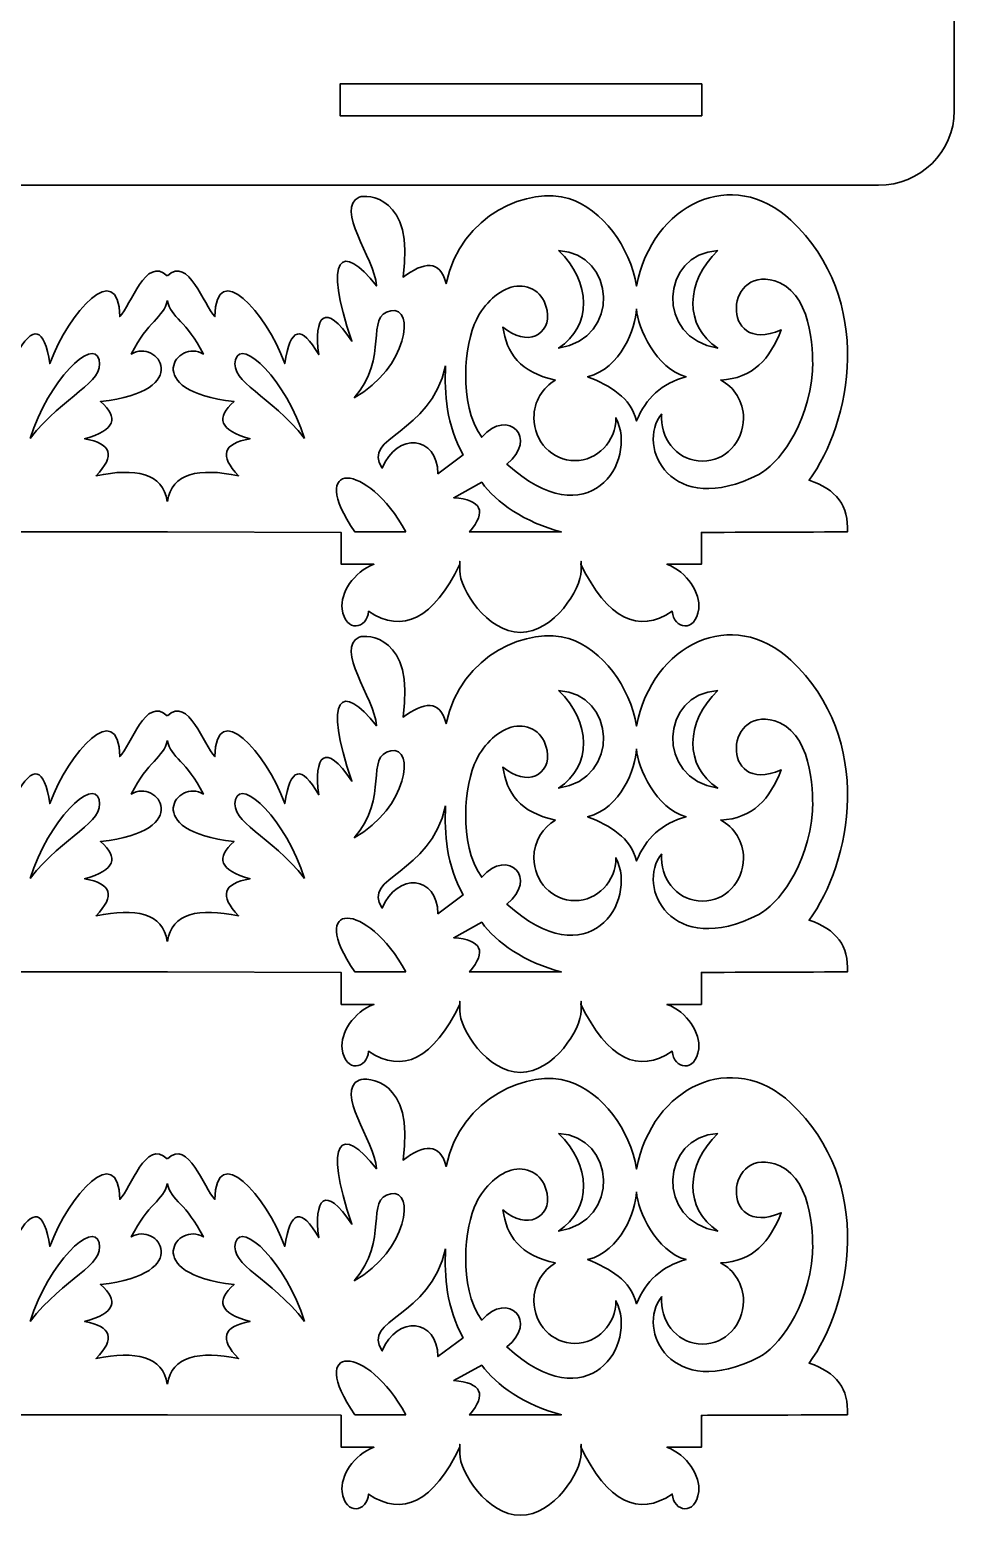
# Model space of a CAD drawing. Header units: inches. Extents: x 86.5 to 152.8, y 143.2 to 240.5.
# Drawn here: x 121.84 to 152.79, y 143.25 to 193.05 of the extents above; entities that cross this region are included whole.
import ezdxf

# ---------------------------------------------------------------- set-up
doc = ezdxf.new("R2010")
doc.units = ezdxf.units.IN
doc.header["$MEASUREMENT"] = 0
doc.layers.add('$DDT_AUDIT_GENERATED_(3B)', color=7, linetype='Continuous')

# ---------------------------------------------------------------- blocks, each defined once
blk = doc.blocks.new('block 2')
at = {"layer": '$DDT_AUDIT_GENERATED_(3B)', "color": 250, "lineweight": 35, "true_color": 0x231f20}
blk.add_open_spline([(126.444, 183.986), (126.562, 183.404), (127.1, 183.309), (127.648, 182.193), (126.777, 182.741), (125.495, 180.952), (128.68, 180.604), (128.053, 180.065), (128.179, 179.643), (129.212, 179.359), (128.302, 179.201), (128.173, 178.788), (128.826, 178.121), (127.501, 178.389), (126.597, 178.217), (126.444, 177.262)], degree=3, knots=[0, 0, 0, 0, 1, 1, 1, 2, 2, 2, 3, 3, 3, 4, 4, 4, 5, 5, 5, 5], dxfattribs=at)
blk = doc.blocks.new('block 3')
at = {"layer": '$DDT_AUDIT_GENERATED_(3B)', "color": 250, "lineweight": 35, "true_color": 0x231f20}
blk.add_open_spline([(126.439, 183.986), (126.321, 183.404), (125.783, 183.309), (125.236, 182.193), (126.106, 182.741), (127.388, 180.952), (124.204, 180.604), (124.83, 180.065), (124.705, 179.643), (123.672, 179.359), (124.581, 179.201), (124.71, 178.788), (124.058, 178.121), (125.382, 178.389), (126.286, 178.217), (126.439, 177.262)], degree=3, knots=[0, 0, 0, 0, 1, 1, 1, 2, 2, 2, 3, 3, 3, 4, 4, 4, 5, 5, 5, 5], dxfattribs=at)
blk = doc.blocks.new('block 4')
at = {"layer": '$DDT_AUDIT_GENERATED_(3B)', "color": 250, "lineweight": 35, "true_color": 0x231f20}
blk.add_open_spline([(126.439, 176.24), (126.439, 176.24), (120.637, 176.24), (120.637, 176.24), (120.637, 176.24), (120.628, 175.172), (120.628, 175.172), (120.628, 175.172), (119.878, 175.172), (119.878, 175.172), (119.878, 175.172), (119.538, 175.172), (119.538, 175.172), (120.221, 174.921), (120.667, 174.195), (120.602, 173.686), (120.497, 172.859), (119.758, 173.012), (119.715, 173.602), (118.57, 172.828), (117.549, 173.352), (116.654, 175.172), (116.654, 175.172), (116.652, 175.172), (116.652, 175.172), (116.659, 175.102), (116.663, 175.564), (116.663, 174.958), (116.663, 174.352), (115.752, 172.895), (114.629, 172.895), (113.506, 172.895), (112.595, 174.352), (112.595, 174.958), (112.595, 175.564), (112.599, 175.102), (112.606, 175.172), (111.711, 173.352), (110.69, 172.828), (109.545, 173.602), (109.502, 173.012), (108.763, 172.859), (108.658, 173.686), (108.593, 174.195), (109.039, 174.921), (109.722, 175.172), (109.722, 175.172), (108.568, 175.172), (108.568, 175.172), (108.568, 175.172), (108.568, 176.24), (108.568, 176.24), (108.568, 176.24), (108.573, 176.24), (108.573, 176.24), (108.573, 176.24), (103.673, 176.24), (103.673, 176.24), (103.613, 177.097), (104.04, 177.673), (104.954, 177.969), (103.556, 179.881), (102.719, 184.01), (105.565, 186.676), (107.498, 188.487), (110.203, 187.246), (110.732, 184.469), (110.953, 185.802), (111.879, 187.034), (112.998, 187.401), (114.272, 187.819), (116.636, 186.89), (117.106, 184.553), (117.313, 185.37), (117.855, 185.277), (118.55, 184.769), (118.137, 187.494), (119.785, 187.554), (120.015, 187.447), (120.855, 187.057), (119.498, 185.428), (119.439, 184.478), (120.61, 185.976), (121.238, 185.469), (120.262, 182.622), (121.182, 184.002), (121.534, 183.438), (121.373, 182.174), (121.947, 183.195), (122.325, 183.095), (122.508, 181.875), (123.134, 183.608), (124.811, 185.42), (124.851, 183.451), (125.221, 183.817), (125.724, 185.501), (126.439, 184.81)], degree=3, knots=[0, 0, 0, 0, 1, 1, 1, 2, 2, 2, 3, 3, 3, 4, 4, 4, 5, 5, 5, 6, 6, 6, 7, 7, 7, 8, 8, 8, 9, 9, 9, 10, 10, 10, 11, 11, 11, 12, 12, 12, 13, 13, 13, 14, 14, 14, 15, 15, 15, 16, 16, 16, 17, 17, 17, 18, 18, 18, 19, 19, 19, 20, 20, 20, 21, 21, 21, 22, 22, 22, 23, 23, 23, 24, 24, 24, 25, 25, 25, 26, 26, 26, 27, 27, 27, 28, 28, 28, 29, 29, 29, 30, 30, 30, 31, 31, 31, 32, 32, 32, 32], dxfattribs=at)
blk = doc.blocks.new('block 7')
at = {"layer": '$DDT_AUDIT_GENERATED_(3B)', "color": 250, "lineweight": 35, "true_color": 0x231f20}
blk.add_open_spline([(126.444, 176.24), (126.444, 176.24), (132.259, 176.222), (132.259, 176.222), (132.259, 176.222), (132.268, 175.154), (132.268, 175.154), (132.268, 175.154), (133.018, 175.154), (133.018, 175.154), (133.018, 175.154), (133.358, 175.154), (133.358, 175.154), (132.675, 174.903), (132.229, 174.176), (132.294, 173.668), (132.399, 172.841), (133.137, 172.993), (133.181, 173.583), (134.326, 172.81), (135.346, 173.333), (136.241, 175.154), (136.241, 175.154), (136.243, 175.154), (136.243, 175.154), (136.236, 175.083), (136.232, 175.546), (136.232, 174.94), (136.232, 174.334), (137.142, 172.876), (138.265, 172.876), (139.388, 172.876), (140.298, 174.334), (140.298, 174.94), (140.298, 175.546), (140.294, 175.083), (140.287, 175.153), (141.182, 173.333), (142.202, 172.81), (143.348, 173.583), (143.39, 172.993), (144.129, 172.841), (144.234, 173.668), (144.299, 174.176), (143.853, 174.903), (143.17, 175.154), (143.17, 175.154), (144.324, 175.154), (144.324, 175.154), (144.324, 175.154), (144.324, 176.221), (144.324, 176.221), (144.324, 176.221), (144.319, 176.221), (144.319, 176.221), (144.319, 176.222), (149.21, 176.24), (149.21, 176.24), (149.27, 177.097), (148.843, 177.673), (147.929, 177.969), (149.327, 179.881), (150.165, 184.01), (147.318, 186.676), (145.386, 188.487), (142.68, 187.246), (142.151, 184.469), (141.93, 185.802), (141.005, 187.034), (139.885, 187.401), (138.611, 187.819), (136.247, 186.89), (135.777, 184.553), (135.57, 185.37), (135.028, 185.277), (134.334, 184.769), (134.747, 187.494), (133.098, 187.554), (132.868, 187.447), (132.028, 187.057), (133.385, 185.428), (133.444, 184.478), (132.273, 185.976), (131.645, 185.469), (132.621, 182.622), (131.702, 184.002), (131.349, 183.438), (131.51, 182.174), (130.936, 183.195), (130.558, 183.095), (130.375, 181.875), (129.75, 183.608), (128.072, 185.42), (128.033, 183.451), (127.663, 183.817), (127.16, 185.501), (126.444, 184.81)], degree=3, knots=[0, 0, 0, 0, 1, 1, 1, 2, 2, 2, 3, 3, 3, 4, 4, 4, 5, 5, 5, 6, 6, 6, 7, 7, 7, 8, 8, 8, 9, 9, 9, 10, 10, 10, 11, 11, 11, 12, 12, 12, 13, 13, 13, 14, 14, 14, 15, 15, 15, 16, 16, 16, 17, 17, 17, 18, 18, 18, 19, 19, 19, 20, 20, 20, 21, 21, 21, 22, 22, 22, 23, 23, 23, 24, 24, 24, 25, 25, 25, 26, 26, 26, 27, 27, 27, 28, 28, 28, 29, 29, 29, 30, 30, 30, 31, 31, 31, 32, 32, 32, 32], dxfattribs=at)
blk = doc.blocks.new('block 8')
at = {"layer": '$DDT_AUDIT_GENERATED_(3B)', "color": 250, "lineweight": 35, "true_color": 0x231f20}
blk.add_open_spline([(136.564, 176.24), (137.143, 176.928), (136.967, 177.31), (136.034, 177.386), (136.034, 177.386), (136.971, 177.901), (136.971, 177.901), (137.439, 177.239), (138.421, 176.546), (139.638, 176.24), (139.639, 176.24), (136.55, 176.24), (136.55, 176.24)], degree=3, knots=[0, 0, 0, 0, 1, 1, 1, 2, 2, 2, 3, 3, 3, 4, 4, 4, 4], dxfattribs=at)
blk = doc.blocks.new('block 9')
at = {"layer": '$DDT_AUDIT_GENERATED_(3B)', "color": 250, "lineweight": 35, "true_color": 0x231f20}
blk.add_open_spline([(134.427, 176.24), (134.427, 176.24), (132.721, 176.24), (132.721, 176.24), (131.057, 178.641), (133.145, 178.641), (134.423, 176.24)], degree=3, knots=[0, 0, 0, 0, 1, 1, 1, 2, 2, 2, 2], dxfattribs=at)
blk = doc.blocks.new('block 10')
at = {"layer": '$DDT_AUDIT_GENERATED_(3B)', "color": 250, "lineweight": 35, "true_color": 0x231f20}
blk.add_open_spline([(135.759, 181.799), (135.253, 179.474), (132.916, 179.443), (133.636, 178.379), (134.141, 179.583), (135.48, 179.474), (135.503, 178.188), (135.503, 178.188), (136.344, 178.818), (136.344, 178.818), (135.789, 179.837), (135.716, 180.863), (135.759, 181.799)], degree=3, knots=[0, 0, 0, 0, 1, 1, 1, 2, 2, 2, 3, 3, 3, 4, 4, 4, 4], dxfattribs=at)
blk = doc.blocks.new('block 13')
at = {"layer": '$DDT_AUDIT_GENERATED_(3B)', "color": 250, "lineweight": 35, "true_color": 0x231f20}
blk.add_open_spline([(121.845, 179.367), (122.461, 181.33), (123.97, 182.764), (124.157, 182.006), (124.35, 181.222), (122.997, 180.844), (121.845, 179.367)], degree=3, knots=[0, 0, 0, 0, 1, 1, 1, 2, 2, 2, 2], dxfattribs=at)
blk = doc.blocks.new('block 19')
at = {"layer": '$DDT_AUDIT_GENERATED_(3B)', "color": 250, "lineweight": 35, "true_color": 0x231f20}
blk.add_open_spline([(132.703, 180.729), (134.49, 181.728), (134.754, 183.805), (133.921, 183.643), (133.044, 183.473), (133.886, 182.083), (132.703, 180.729)], degree=3, knots=[0, 0, 0, 0, 1, 1, 1, 2, 2, 2, 2], dxfattribs=at)
blk = doc.blocks.new('block 20')
at = {"layer": '$DDT_AUDIT_GENERATED_(3B)', "color": 250, "lineweight": 35, "true_color": 0x231f20}
blk.add_open_spline([(131.038, 179.367), (130.422, 181.33), (128.913, 182.764), (128.726, 182.006), (128.533, 181.222), (129.886, 180.844), (131.038, 179.367)], degree=3, knots=[0, 0, 0, 0, 1, 1, 1, 2, 2, 2, 2], dxfattribs=at)
blk = doc.blocks.new('block 21')
at = {"layer": '$DDT_AUDIT_GENERATED_(3B)', "color": 250, "lineweight": 35, "true_color": 0x231f20}
blk.add_open_spline([(139.438, 181.323), (139.008, 181.081), (138.716, 180.606), (138.716, 180.06), (138.716, 179.269), (139.331, 178.627), (140.089, 178.627), (140.847, 178.627), (141.461, 179.269), (141.461, 180.06), (142.214, 178.583), (140.533, 176.011), (137.809, 178.513), (138.87, 179.353), (137.863, 180.423), (136.967, 179.411), (136.164, 180.535), (136.401, 182.544), (136.789, 183.344), (137.048, 183.877), (137.548, 184.355), (138.047, 184.452), (138.547, 184.548), (139.046, 184.264), (139.157, 183.653), (139.307, 182.835), (138.47, 182.406), (137.68, 183.099), (137.797, 182.239), (138.248, 181.571), (139.438, 181.323)], degree=3, knots=[0, 0, 0, 0, 1, 1, 1, 2, 2, 2, 3, 3, 3, 4, 4, 4, 5, 5, 5, 6, 6, 6, 7, 7, 7, 8, 8, 8, 9, 9, 9, 10, 10, 10, 10], dxfattribs=at)
blk = doc.blocks.new('block 22')
at = {"layer": '$DDT_AUDIT_GENERATED_(3B)', "color": 250, "lineweight": 35, "true_color": 0x231f20}
blk.add_open_spline([(142.148, 183.704), (142.124, 183.063), (141.636, 181.708), (140.515, 181.437), (141.274, 181.131), (141.947, 180.749), (142.155, 179.956), (142.453, 180.714), (142.999, 181.213), (143.81, 181.434), (142.797, 181.712), (142.193, 183.065), (142.148, 183.704)], degree=3, knots=[0, 0, 0, 0, 1, 1, 1, 2, 2, 2, 3, 3, 3, 4, 4, 4, 4], dxfattribs=at)
blk = doc.blocks.new('block 23')
at = {"layer": '$DDT_AUDIT_GENERATED_(3B)', "color": 250, "lineweight": 35, "true_color": 0x231f20}
blk.add_open_spline([(139.543, 185.659), (141.45, 185.562), (141.649, 182.712), (139.543, 182.392), (140.673, 183.134), (140.633, 184.611), (139.543, 185.659)], degree=3, knots=[0, 0, 0, 0, 1, 1, 1, 2, 2, 2, 2], dxfattribs=at)
blk = doc.blocks.new('block 24')
at = {"layer": '$DDT_AUDIT_GENERATED_(3B)', "color": 250, "lineweight": 35, "true_color": 0x231f20}
blk.add_open_spline([(144.873, 185.659), (142.965, 185.562), (142.767, 182.712), (144.873, 182.392), (143.742, 183.134), (143.782, 184.611), (144.873, 185.659)], degree=3, knots=[0, 0, 0, 0, 1, 1, 1, 2, 2, 2, 2], dxfattribs=at)
blk = doc.blocks.new('block 25')
at = {"layer": '$DDT_AUDIT_GENERATED_(3B)', "color": 250, "lineweight": 35, "true_color": 0x231f20}
blk.add_open_spline([(142.996, 180.198), (142.99, 180.146), (142.988, 180.094), (142.988, 180.041), (142.988, 179.25), (143.602, 178.608), (144.36, 178.608), (145.118, 178.608), (145.733, 179.25), (145.733, 180.041), (145.733, 180.603), (145.423, 181.089), (144.972, 181.324), (146.039, 181.372), (146.629, 182.042), (146.996, 183.003), (144.885, 182.094), (145.119, 185.372), (146.946, 184.579), (148.094, 184.08), (148.067, 182.007), (148.043, 181.637), (147.914, 179.746), (146.84, 178.47), (146.248, 178.167), (143.317, 176.662), (142.112, 179.097), (142.996, 180.198)], degree=3, knots=[0, 0, 0, 0, 1, 1, 1, 2, 2, 2, 3, 3, 3, 4, 4, 4, 5, 5, 5, 6, 6, 6, 7, 7, 7, 8, 8, 8, 9, 9, 9, 9], dxfattribs=at)
blk = doc.blocks.new('block 26')
at = {"layer": '$DDT_AUDIT_GENERATED_(3B)', "color": 250, "lineweight": 35, "true_color": 0x231f20}
blk.add_open_spline([(126.444, 154.426), (126.562, 153.844), (127.1, 153.748), (127.648, 152.633), (126.777, 153.18), (125.495, 151.392), (128.68, 151.043), (128.053, 150.505), (128.179, 150.082), (129.212, 149.799), (128.302, 149.641), (128.173, 149.228), (128.826, 148.561), (127.501, 148.829), (126.597, 148.657), (126.444, 147.702)], degree=3, knots=[0, 0, 0, 0, 1, 1, 1, 2, 2, 2, 3, 3, 3, 4, 4, 4, 5, 5, 5, 5], dxfattribs=at)
blk = doc.blocks.new('block 27')
at = {"layer": '$DDT_AUDIT_GENERATED_(3B)', "color": 250, "lineweight": 35, "true_color": 0x231f20}
blk.add_open_spline([(126.439, 154.426), (126.321, 153.844), (125.783, 153.748), (125.236, 152.633), (126.106, 153.18), (127.388, 151.392), (124.204, 151.043), (124.83, 150.505), (124.705, 150.082), (123.672, 149.799), (124.581, 149.641), (124.71, 149.228), (124.058, 148.561), (125.382, 148.829), (126.286, 148.657), (126.439, 147.702)], degree=3, knots=[0, 0, 0, 0, 1, 1, 1, 2, 2, 2, 3, 3, 3, 4, 4, 4, 5, 5, 5, 5], dxfattribs=at)
blk = doc.blocks.new('block 28')
at = {"layer": '$DDT_AUDIT_GENERATED_(3B)', "color": 250, "lineweight": 35, "true_color": 0x231f20}
blk.add_open_spline([(126.439, 146.68), (126.439, 146.68), (120.637, 146.68), (120.637, 146.68), (120.637, 146.68), (120.628, 145.612), (120.628, 145.612), (120.628, 145.612), (119.878, 145.612), (119.878, 145.612), (119.878, 145.612), (119.538, 145.612), (119.538, 145.612), (120.221, 145.361), (120.667, 144.635), (120.602, 144.126), (120.497, 143.299), (119.758, 143.451), (119.715, 144.042), (118.57, 143.268), (117.549, 143.792), (116.654, 145.612), (116.654, 145.612), (116.652, 145.612), (116.652, 145.612), (116.659, 145.542), (116.663, 146.004), (116.663, 145.398), (116.663, 144.793), (115.752, 143.335), (114.629, 143.335), (113.506, 143.335), (112.595, 144.793), (112.595, 145.398), (112.595, 146.004), (112.599, 145.542), (112.606, 145.612), (111.711, 143.792), (110.69, 143.268), (109.545, 144.042), (109.502, 143.451), (108.763, 143.299), (108.658, 144.126), (108.593, 144.634), (109.039, 145.361), (109.722, 145.612), (109.722, 145.612), (108.568, 145.612), (108.568, 145.612), (108.568, 145.612), (108.568, 146.679), (108.568, 146.679), (108.568, 146.679), (108.573, 146.679), (108.573, 146.679), (108.573, 146.68), (103.673, 146.68), (103.673, 146.68), (103.613, 147.536), (104.04, 148.113), (104.954, 148.409), (103.556, 150.321), (102.719, 154.449), (105.565, 157.116), (107.498, 158.927), (110.203, 157.685), (110.732, 154.909), (110.953, 156.242), (111.879, 157.474), (112.998, 157.841), (114.272, 158.259), (116.636, 157.33), (117.106, 154.993), (117.313, 155.81), (117.855, 155.716), (118.55, 155.209), (118.137, 157.934), (119.785, 157.994), (120.015, 157.887), (120.855, 157.497), (119.498, 155.868), (119.439, 154.918), (120.61, 156.416), (121.238, 155.908), (120.262, 153.062), (121.182, 154.442), (121.534, 153.878), (121.373, 152.614), (121.947, 153.635), (122.325, 153.535), (122.508, 152.315), (123.134, 154.047), (124.811, 155.86), (124.851, 153.891), (125.221, 154.257), (125.724, 155.941), (126.439, 155.25)], degree=3, knots=[0, 0, 0, 0, 1, 1, 1, 2, 2, 2, 3, 3, 3, 4, 4, 4, 5, 5, 5, 6, 6, 6, 7, 7, 7, 8, 8, 8, 9, 9, 9, 10, 10, 10, 11, 11, 11, 12, 12, 12, 13, 13, 13, 14, 14, 14, 15, 15, 15, 16, 16, 16, 17, 17, 17, 18, 18, 18, 19, 19, 19, 20, 20, 20, 21, 21, 21, 22, 22, 22, 23, 23, 23, 24, 24, 24, 25, 25, 25, 26, 26, 26, 27, 27, 27, 28, 28, 28, 29, 29, 29, 30, 30, 30, 31, 31, 31, 32, 32, 32, 32], dxfattribs=at)
blk = doc.blocks.new('block 31')
at = {"layer": '$DDT_AUDIT_GENERATED_(3B)', "color": 250, "lineweight": 35, "true_color": 0x231f20}
blk.add_open_spline([(126.444, 146.68), (126.444, 146.68), (132.259, 146.662), (132.259, 146.662), (132.259, 146.662), (132.268, 145.594), (132.268, 145.594), (132.268, 145.594), (133.018, 145.594), (133.018, 145.594), (133.018, 145.594), (133.358, 145.594), (133.358, 145.594), (132.675, 145.342), (132.229, 144.616), (132.294, 144.107), (132.399, 143.28), (133.137, 143.433), (133.181, 144.023), (134.326, 143.249), (135.346, 143.773), (136.241, 145.594), (136.241, 145.594), (136.243, 145.594), (136.243, 145.594), (136.236, 145.523), (136.232, 145.986), (136.232, 145.38), (136.232, 144.774), (137.142, 143.316), (138.265, 143.316), (139.388, 143.316), (140.298, 144.774), (140.298, 145.38), (140.298, 145.986), (140.294, 145.523), (140.287, 145.593), (141.182, 143.773), (142.202, 143.249), (143.348, 144.023), (143.39, 143.433), (144.129, 143.28), (144.234, 144.107), (144.299, 144.616), (143.853, 145.342), (143.17, 145.594), (143.17, 145.594), (144.324, 145.594), (144.324, 145.594), (144.324, 145.594), (144.324, 146.661), (144.324, 146.661), (144.324, 146.661), (144.319, 146.661), (144.319, 146.661), (144.319, 146.662), (149.21, 146.68), (149.21, 146.68), (149.27, 147.536), (148.843, 148.113), (147.929, 148.409), (149.327, 150.321), (150.165, 154.449), (147.318, 157.116), (145.386, 158.927), (142.68, 157.685), (142.151, 154.909), (141.93, 156.242), (141.005, 157.474), (139.885, 157.841), (138.611, 158.259), (136.247, 157.33), (135.777, 154.993), (135.57, 155.81), (135.028, 155.716), (134.334, 155.209), (134.747, 157.934), (133.098, 157.994), (132.868, 157.887), (132.028, 157.497), (133.385, 155.868), (133.444, 154.918), (132.273, 156.416), (131.645, 155.908), (132.621, 153.062), (131.702, 154.442), (131.349, 153.878), (131.51, 152.614), (130.936, 153.635), (130.558, 153.535), (130.375, 152.315), (129.75, 154.047), (128.072, 155.86), (128.033, 153.891), (127.663, 154.257), (127.16, 155.941), (126.444, 155.25)], degree=3, knots=[0, 0, 0, 0, 1, 1, 1, 2, 2, 2, 3, 3, 3, 4, 4, 4, 5, 5, 5, 6, 6, 6, 7, 7, 7, 8, 8, 8, 9, 9, 9, 10, 10, 10, 11, 11, 11, 12, 12, 12, 13, 13, 13, 14, 14, 14, 15, 15, 15, 16, 16, 16, 17, 17, 17, 18, 18, 18, 19, 19, 19, 20, 20, 20, 21, 21, 21, 22, 22, 22, 23, 23, 23, 24, 24, 24, 25, 25, 25, 26, 26, 26, 27, 27, 27, 28, 28, 28, 29, 29, 29, 30, 30, 30, 31, 31, 31, 32, 32, 32, 32], dxfattribs=at)
blk = doc.blocks.new('block 32')
at = {"layer": '$DDT_AUDIT_GENERATED_(3B)', "color": 250, "lineweight": 35, "true_color": 0x231f20}
blk.add_open_spline([(136.564, 146.68), (137.143, 147.368), (136.967, 147.749), (136.034, 147.826), (136.034, 147.826), (136.971, 148.341), (136.971, 148.341), (137.439, 147.679), (138.421, 146.986), (139.638, 146.68), (139.639, 146.679), (136.55, 146.679), (136.55, 146.679)], degree=3, knots=[0, 0, 0, 0, 1, 1, 1, 2, 2, 2, 3, 3, 3, 4, 4, 4, 4], dxfattribs=at)
blk = doc.blocks.new('block 33')
at = {"layer": '$DDT_AUDIT_GENERATED_(3B)', "color": 250, "lineweight": 35, "true_color": 0x231f20}
blk.add_open_spline([(134.427, 146.679), (134.427, 146.679), (132.721, 146.679), (132.721, 146.679), (131.057, 149.081), (133.145, 149.08), (134.423, 146.68)], degree=3, knots=[0, 0, 0, 0, 1, 1, 1, 2, 2, 2, 2], dxfattribs=at)
blk = doc.blocks.new('block 34')
at = {"layer": '$DDT_AUDIT_GENERATED_(3B)', "color": 250, "lineweight": 35, "true_color": 0x231f20}
blk.add_open_spline([(135.759, 152.239), (135.253, 149.914), (132.916, 149.882), (133.636, 148.819), (134.141, 150.023), (135.48, 149.914), (135.503, 148.628), (135.503, 148.628), (136.344, 149.258), (136.344, 149.258), (135.789, 150.277), (135.716, 151.303), (135.759, 152.239)], degree=3, knots=[0, 0, 0, 0, 1, 1, 1, 2, 2, 2, 3, 3, 3, 4, 4, 4, 4], dxfattribs=at)
blk = doc.blocks.new('block 37')
at = {"layer": '$DDT_AUDIT_GENERATED_(3B)', "color": 250, "lineweight": 35, "true_color": 0x231f20}
blk.add_open_spline([(121.845, 149.807), (122.461, 151.77), (123.97, 153.204), (124.157, 152.446), (124.35, 151.662), (122.997, 151.284), (121.845, 149.807)], degree=3, knots=[0, 0, 0, 0, 1, 1, 1, 2, 2, 2, 2], dxfattribs=at)
blk = doc.blocks.new('block 43')
at = {"layer": '$DDT_AUDIT_GENERATED_(3B)', "color": 250, "lineweight": 35, "true_color": 0x231f20}
blk.add_open_spline([(132.703, 151.169), (134.49, 152.168), (134.754, 154.245), (133.921, 154.083), (133.044, 153.913), (133.886, 152.523), (132.703, 151.169)], degree=3, knots=[0, 0, 0, 0, 1, 1, 1, 2, 2, 2, 2], dxfattribs=at)
blk = doc.blocks.new('block 44')
at = {"layer": '$DDT_AUDIT_GENERATED_(3B)', "color": 250, "lineweight": 35, "true_color": 0x231f20}
blk.add_open_spline([(131.038, 149.807), (130.422, 151.77), (128.913, 153.204), (128.726, 152.446), (128.533, 151.662), (129.886, 151.284), (131.038, 149.807)], degree=3, knots=[0, 0, 0, 0, 1, 1, 1, 2, 2, 2, 2], dxfattribs=at)
blk = doc.blocks.new('block 45')
at = {"layer": '$DDT_AUDIT_GENERATED_(3B)', "color": 250, "lineweight": 35, "true_color": 0x231f20}
blk.add_open_spline([(139.438, 151.762), (139.008, 151.521), (138.716, 151.046), (138.716, 150.5), (138.716, 149.709), (139.331, 149.067), (140.089, 149.067), (140.847, 149.067), (141.461, 149.709), (141.461, 150.5), (142.214, 149.023), (140.533, 146.451), (137.809, 148.952), (138.87, 149.793), (137.863, 150.863), (136.967, 149.85), (136.164, 150.975), (136.401, 152.984), (136.789, 153.784), (137.048, 154.317), (137.548, 154.795), (138.047, 154.891), (138.547, 154.988), (139.046, 154.703), (139.157, 154.093), (139.307, 153.275), (138.47, 152.846), (137.68, 153.539), (137.797, 152.679), (138.248, 152.011), (139.438, 151.762)], degree=3, knots=[0, 0, 0, 0, 1, 1, 1, 2, 2, 2, 3, 3, 3, 4, 4, 4, 5, 5, 5, 6, 6, 6, 7, 7, 7, 8, 8, 8, 9, 9, 9, 10, 10, 10, 10], dxfattribs=at)
blk = doc.blocks.new('block 46')
at = {"layer": '$DDT_AUDIT_GENERATED_(3B)', "color": 250, "lineweight": 35, "true_color": 0x231f20}
blk.add_open_spline([(142.148, 154.143), (142.124, 153.503), (141.636, 152.148), (140.515, 151.877), (141.274, 151.57), (141.947, 151.189), (142.155, 150.396), (142.453, 151.154), (142.999, 151.653), (143.81, 151.874), (142.797, 152.151), (142.193, 153.505), (142.148, 154.143)], degree=3, knots=[0, 0, 0, 0, 1, 1, 1, 2, 2, 2, 3, 3, 3, 4, 4, 4, 4], dxfattribs=at)
blk = doc.blocks.new('block 47')
at = {"layer": '$DDT_AUDIT_GENERATED_(3B)', "color": 250, "lineweight": 35, "true_color": 0x231f20}
blk.add_open_spline([(139.543, 156.099), (141.45, 156.002), (141.649, 153.152), (139.543, 152.831), (140.673, 153.574), (140.633, 155.051), (139.543, 156.099)], degree=3, knots=[0, 0, 0, 0, 1, 1, 1, 2, 2, 2, 2], dxfattribs=at)
blk = doc.blocks.new('block 48')
at = {"layer": '$DDT_AUDIT_GENERATED_(3B)', "color": 250, "lineweight": 35, "true_color": 0x231f20}
blk.add_open_spline([(144.873, 156.099), (142.965, 156.002), (142.767, 153.152), (144.873, 152.831), (143.742, 153.574), (143.782, 155.051), (144.873, 156.099)], degree=3, knots=[0, 0, 0, 0, 1, 1, 1, 2, 2, 2, 2], dxfattribs=at)
blk = doc.blocks.new('block 49')
at = {"layer": '$DDT_AUDIT_GENERATED_(3B)', "color": 250, "lineweight": 35, "true_color": 0x231f20}
blk.add_open_spline([(142.996, 150.637), (142.99, 150.586), (142.988, 150.534), (142.988, 150.481), (142.988, 149.69), (143.602, 149.048), (144.36, 149.048), (145.118, 149.048), (145.733, 149.69), (145.733, 150.481), (145.733, 151.043), (145.423, 151.529), (144.972, 151.764), (146.039, 151.811), (146.629, 152.482), (146.996, 153.443), (144.885, 152.534), (145.119, 155.812), (146.946, 155.018), (148.094, 154.52), (148.067, 152.447), (148.043, 152.077), (147.914, 150.186), (146.84, 148.91), (146.248, 148.607), (143.317, 147.102), (142.112, 149.537), (142.996, 150.637)], degree=3, knots=[0, 0, 0, 0, 1, 1, 1, 2, 2, 2, 3, 3, 3, 4, 4, 4, 5, 5, 5, 6, 6, 6, 7, 7, 7, 8, 8, 8, 9, 9, 9, 9], dxfattribs=at)
blk = doc.blocks.new('block 74')
at = {"layer": '$DDT_AUDIT_GENERATED_(3B)', "color": 250, "lineweight": 35, "true_color": 0x231f20}
blk.add_open_spline([(126.444, 169.254), (126.562, 168.672), (127.1, 168.577), (127.648, 167.461), (126.777, 168.009), (125.495, 166.22), (128.68, 165.872), (128.053, 165.334), (128.179, 164.911), (129.212, 164.627), (128.302, 164.469), (128.173, 164.056), (128.826, 163.389), (127.501, 163.657), (126.597, 163.486), (126.444, 162.531)], degree=3, knots=[0, 0, 0, 0, 1, 1, 1, 2, 2, 2, 3, 3, 3, 4, 4, 4, 5, 5, 5, 5], dxfattribs=at)
blk = doc.blocks.new('block 75')
at = {"layer": '$DDT_AUDIT_GENERATED_(3B)', "color": 250, "lineweight": 35, "true_color": 0x231f20}
blk.add_open_spline([(126.439, 169.254), (126.321, 168.672), (125.783, 168.577), (125.236, 167.461), (126.106, 168.009), (127.388, 166.22), (124.204, 165.872), (124.83, 165.334), (124.705, 164.911), (123.672, 164.627), (124.581, 164.469), (124.71, 164.056), (124.058, 163.389), (125.382, 163.657), (126.286, 163.486), (126.439, 162.531)], degree=3, knots=[0, 0, 0, 0, 1, 1, 1, 2, 2, 2, 3, 3, 3, 4, 4, 4, 5, 5, 5, 5], dxfattribs=at)
blk = doc.blocks.new('block 76')
at = {"layer": '$DDT_AUDIT_GENERATED_(3B)', "color": 250, "lineweight": 35, "true_color": 0x231f20}
blk.add_open_spline([(126.439, 161.508), (126.439, 161.508), (120.637, 161.508), (120.637, 161.508), (120.637, 161.508), (120.628, 160.44), (120.628, 160.44), (120.628, 160.44), (119.878, 160.44), (119.878, 160.44), (119.878, 160.44), (119.538, 160.44), (119.538, 160.44), (120.221, 160.189), (120.667, 159.463), (120.602, 158.954), (120.497, 158.127), (119.758, 158.28), (119.715, 158.87), (118.57, 158.096), (117.549, 158.62), (116.654, 160.44), (116.654, 160.44), (116.652, 160.44), (116.652, 160.44), (116.659, 160.37), (116.663, 160.832), (116.663, 160.227), (116.663, 159.621), (115.752, 158.163), (114.629, 158.163), (113.506, 158.163), (112.595, 159.621), (112.595, 160.227), (112.595, 160.832), (112.599, 160.37), (112.606, 160.44), (111.711, 158.62), (110.69, 158.096), (109.545, 158.87), (109.502, 158.28), (108.763, 158.127), (108.658, 158.954), (108.593, 159.463), (109.039, 160.189), (109.722, 160.44), (109.722, 160.44), (108.568, 160.44), (108.568, 160.44), (108.568, 160.44), (108.568, 161.508), (108.568, 161.508), (108.568, 161.508), (108.573, 161.508), (108.573, 161.508), (108.573, 161.508), (103.673, 161.508), (103.673, 161.508), (103.613, 162.365), (104.04, 162.941), (104.954, 163.238), (103.556, 165.15), (102.719, 169.278), (105.565, 171.945), (107.498, 173.755), (110.203, 172.514), (110.732, 169.738), (110.953, 171.07), (111.879, 172.302), (112.998, 172.669), (114.272, 173.087), (116.636, 172.158), (117.106, 169.821), (117.313, 170.639), (117.855, 170.545), (118.55, 170.037), (118.137, 172.763), (119.785, 172.822), (120.015, 172.715), (120.855, 172.326), (119.498, 170.696), (119.439, 169.747), (120.61, 171.244), (121.238, 170.737), (120.262, 167.89), (121.182, 169.27), (121.534, 168.706), (121.373, 167.442), (121.947, 168.463), (122.325, 168.364), (122.508, 167.143), (123.134, 168.876), (124.811, 170.688), (124.851, 168.719), (125.221, 169.085), (125.724, 170.769), (126.439, 170.079)], degree=3, knots=[0, 0, 0, 0, 1, 1, 1, 2, 2, 2, 3, 3, 3, 4, 4, 4, 5, 5, 5, 6, 6, 6, 7, 7, 7, 8, 8, 8, 9, 9, 9, 10, 10, 10, 11, 11, 11, 12, 12, 12, 13, 13, 13, 14, 14, 14, 15, 15, 15, 16, 16, 16, 17, 17, 17, 18, 18, 18, 19, 19, 19, 20, 20, 20, 21, 21, 21, 22, 22, 22, 23, 23, 23, 24, 24, 24, 25, 25, 25, 26, 26, 26, 27, 27, 27, 28, 28, 28, 29, 29, 29, 30, 30, 30, 31, 31, 31, 32, 32, 32, 32], dxfattribs=at)
blk = doc.blocks.new('block 79')
at = {"layer": '$DDT_AUDIT_GENERATED_(3B)', "color": 250, "lineweight": 35, "true_color": 0x231f20}
blk.add_open_spline([(126.444, 161.508), (126.444, 161.508), (132.259, 161.49), (132.259, 161.49), (132.259, 161.49), (132.268, 160.422), (132.268, 160.422), (132.268, 160.422), (133.018, 160.422), (133.018, 160.422), (133.018, 160.422), (133.358, 160.422), (133.358, 160.422), (132.675, 160.171), (132.229, 159.444), (132.294, 158.936), (132.399, 158.109), (133.137, 158.261), (133.181, 158.851), (134.326, 158.078), (135.346, 158.601), (136.241, 160.422), (136.241, 160.422), (136.243, 160.422), (136.243, 160.422), (136.236, 160.351), (136.232, 160.814), (136.232, 160.208), (136.232, 159.602), (137.142, 158.144), (138.265, 158.144), (139.388, 158.144), (140.298, 159.602), (140.298, 160.208), (140.298, 160.814), (140.294, 160.351), (140.287, 160.422), (141.182, 158.601), (142.202, 158.078), (143.348, 158.851), (143.39, 158.261), (144.129, 158.109), (144.234, 158.936), (144.299, 159.444), (143.853, 160.171), (143.17, 160.422), (143.17, 160.422), (144.324, 160.422), (144.324, 160.422), (144.324, 160.422), (144.324, 161.489), (144.324, 161.489), (144.324, 161.489), (144.319, 161.489), (144.319, 161.489), (144.319, 161.49), (149.21, 161.508), (149.21, 161.508), (149.27, 162.365), (148.843, 162.941), (147.929, 163.238), (149.327, 165.15), (150.165, 169.278), (147.318, 171.945), (145.386, 173.755), (142.68, 172.514), (142.151, 169.738), (141.93, 171.07), (141.005, 172.302), (139.885, 172.669), (138.611, 173.087), (136.247, 172.158), (135.777, 169.821), (135.57, 170.639), (135.028, 170.545), (134.334, 170.037), (134.747, 172.763), (133.098, 172.822), (132.868, 172.715), (132.028, 172.326), (133.385, 170.696), (133.444, 169.747), (132.273, 171.244), (131.645, 170.737), (132.621, 167.89), (131.702, 169.27), (131.349, 168.706), (131.51, 167.442), (130.936, 168.463), (130.558, 168.364), (130.375, 167.143), (129.75, 168.876), (128.072, 170.688), (128.033, 168.719), (127.663, 169.085), (127.16, 170.769), (126.444, 170.079)], degree=3, knots=[0, 0, 0, 0, 1, 1, 1, 2, 2, 2, 3, 3, 3, 4, 4, 4, 5, 5, 5, 6, 6, 6, 7, 7, 7, 8, 8, 8, 9, 9, 9, 10, 10, 10, 11, 11, 11, 12, 12, 12, 13, 13, 13, 14, 14, 14, 15, 15, 15, 16, 16, 16, 17, 17, 17, 18, 18, 18, 19, 19, 19, 20, 20, 20, 21, 21, 21, 22, 22, 22, 23, 23, 23, 24, 24, 24, 25, 25, 25, 26, 26, 26, 27, 27, 27, 28, 28, 28, 29, 29, 29, 30, 30, 30, 31, 31, 31, 32, 32, 32, 32], dxfattribs=at)
blk = doc.blocks.new('block 80')
at = {"layer": '$DDT_AUDIT_GENERATED_(3B)', "color": 250, "lineweight": 35, "true_color": 0x231f20}
blk.add_open_spline([(136.564, 161.508), (137.143, 162.196), (136.967, 162.578), (136.034, 162.654), (136.034, 162.654), (136.971, 163.169), (136.971, 163.169), (137.439, 162.507), (138.421, 161.814), (139.638, 161.508), (139.639, 161.508), (136.55, 161.508), (136.55, 161.508)], degree=3, knots=[0, 0, 0, 0, 1, 1, 1, 2, 2, 2, 3, 3, 3, 4, 4, 4, 4], dxfattribs=at)
blk = doc.blocks.new('block 81')
at = {"layer": '$DDT_AUDIT_GENERATED_(3B)', "color": 250, "lineweight": 35, "true_color": 0x231f20}
blk.add_open_spline([(134.427, 161.508), (134.427, 161.508), (132.721, 161.508), (132.721, 161.508), (131.057, 163.909), (133.145, 163.909), (134.423, 161.508)], degree=3, knots=[0, 0, 0, 0, 1, 1, 1, 2, 2, 2, 2], dxfattribs=at)
blk = doc.blocks.new('block 82')
at = {"layer": '$DDT_AUDIT_GENERATED_(3B)', "color": 250, "lineweight": 35, "true_color": 0x231f20}
blk.add_open_spline([(135.759, 167.067), (135.253, 164.743), (132.916, 164.711), (133.636, 163.647), (134.141, 164.851), (135.48, 164.743), (135.503, 163.456), (135.503, 163.456), (136.344, 164.086), (136.344, 164.086), (135.789, 165.106), (135.716, 166.131), (135.759, 167.067)], degree=3, knots=[0, 0, 0, 0, 1, 1, 1, 2, 2, 2, 3, 3, 3, 4, 4, 4, 4], dxfattribs=at)
blk = doc.blocks.new('block 85')
at = {"layer": '$DDT_AUDIT_GENERATED_(3B)', "color": 250, "lineweight": 35, "true_color": 0x231f20}
blk.add_open_spline([(121.845, 164.635), (122.461, 166.598), (123.97, 168.033), (124.157, 167.275), (124.35, 166.49), (122.997, 166.112), (121.845, 164.635)], degree=3, knots=[0, 0, 0, 0, 1, 1, 1, 2, 2, 2, 2], dxfattribs=at)
blk = doc.blocks.new('block 91')
at = {"layer": '$DDT_AUDIT_GENERATED_(3B)', "color": 250, "lineweight": 35, "true_color": 0x231f20}
blk.add_open_spline([(132.703, 165.997), (134.49, 166.997), (134.754, 169.073), (133.921, 168.911), (133.044, 168.741), (133.886, 167.351), (132.703, 165.997)], degree=3, knots=[0, 0, 0, 0, 1, 1, 1, 2, 2, 2, 2], dxfattribs=at)
blk = doc.blocks.new('block 92')
at = {"layer": '$DDT_AUDIT_GENERATED_(3B)', "color": 250, "lineweight": 35, "true_color": 0x231f20}
blk.add_open_spline([(131.038, 164.635), (130.422, 166.598), (128.913, 168.033), (128.726, 167.275), (128.533, 166.49), (129.886, 166.112), (131.038, 164.635)], degree=3, knots=[0, 0, 0, 0, 1, 1, 1, 2, 2, 2, 2], dxfattribs=at)
blk = doc.blocks.new('block 93')
at = {"layer": '$DDT_AUDIT_GENERATED_(3B)', "color": 250, "lineweight": 35, "true_color": 0x231f20}
blk.add_open_spline([(139.438, 166.591), (139.008, 166.349), (138.716, 165.874), (138.716, 165.329), (138.716, 164.537), (139.331, 163.895), (140.089, 163.895), (140.847, 163.895), (141.461, 164.537), (141.461, 165.329), (142.214, 163.851), (140.533, 161.279), (137.809, 163.781), (138.87, 164.622), (137.863, 165.692), (136.967, 164.679), (136.164, 165.804), (136.401, 167.812), (136.789, 168.612), (137.048, 169.145), (137.548, 169.623), (138.047, 169.72), (138.547, 169.817), (139.046, 169.532), (139.157, 168.921), (139.307, 168.104), (138.47, 167.674), (137.68, 168.367), (137.797, 167.507), (138.248, 166.839), (139.438, 166.591)], degree=3, knots=[0, 0, 0, 0, 1, 1, 1, 2, 2, 2, 3, 3, 3, 4, 4, 4, 5, 5, 5, 6, 6, 6, 7, 7, 7, 8, 8, 8, 9, 9, 9, 10, 10, 10, 10], dxfattribs=at)
blk = doc.blocks.new('block 94')
at = {"layer": '$DDT_AUDIT_GENERATED_(3B)', "color": 250, "lineweight": 35, "true_color": 0x231f20}
blk.add_open_spline([(142.148, 168.972), (142.124, 168.331), (141.636, 166.976), (140.515, 166.705), (141.274, 166.399), (141.947, 166.017), (142.155, 165.224), (142.453, 165.982), (142.999, 166.481), (143.81, 166.703), (142.797, 166.98), (142.193, 168.333), (142.148, 168.972)], degree=3, knots=[0, 0, 0, 0, 1, 1, 1, 2, 2, 2, 3, 3, 3, 4, 4, 4, 4], dxfattribs=at)
blk = doc.blocks.new('block 95')
at = {"layer": '$DDT_AUDIT_GENERATED_(3B)', "color": 250, "lineweight": 35, "true_color": 0x231f20}
blk.add_open_spline([(139.543, 170.927), (141.45, 170.83), (141.649, 167.98), (139.543, 167.66), (140.673, 168.402), (140.633, 169.88), (139.543, 170.927)], degree=3, knots=[0, 0, 0, 0, 1, 1, 1, 2, 2, 2, 2], dxfattribs=at)
blk = doc.blocks.new('block 96')
at = {"layer": '$DDT_AUDIT_GENERATED_(3B)', "color": 250, "lineweight": 35, "true_color": 0x231f20}
blk.add_open_spline([(144.873, 170.927), (142.965, 170.83), (142.767, 167.98), (144.873, 167.66), (143.742, 168.402), (143.782, 169.88), (144.873, 170.927)], degree=3, knots=[0, 0, 0, 0, 1, 1, 1, 2, 2, 2, 2], dxfattribs=at)
blk = doc.blocks.new('block 97')
at = {"layer": '$DDT_AUDIT_GENERATED_(3B)', "color": 250, "lineweight": 35, "true_color": 0x231f20}
blk.add_open_spline([(142.996, 165.466), (142.99, 165.414), (142.988, 165.362), (142.988, 165.309), (142.988, 164.518), (143.602, 163.876), (144.36, 163.876), (145.118, 163.876), (145.733, 164.518), (145.733, 165.309), (145.733, 165.871), (145.423, 166.357), (144.972, 166.592), (146.039, 166.64), (146.629, 167.31), (146.996, 168.271), (144.885, 167.362), (145.119, 170.641), (146.946, 169.847), (148.094, 169.348), (148.067, 167.275), (148.043, 166.905), (147.914, 165.015), (146.84, 163.738), (146.248, 163.435), (143.317, 161.93), (142.112, 164.365), (142.996, 165.466)], degree=3, knots=[0, 0, 0, 0, 1, 1, 1, 2, 2, 2, 3, 3, 3, 4, 4, 4, 5, 5, 5, 6, 6, 6, 7, 7, 7, 8, 8, 8, 9, 9, 9, 9], dxfattribs=at)
blk = doc.blocks.new('block 126')
at = {"layer": '$DDT_AUDIT_GENERATED_(3B)', "color": 250, "lineweight": 35, "true_color": 0x231f20}
blk.add_open_spline([(102.659, 240.511), (102.659, 240.511), (150.256, 240.511), (150.256, 240.511), (151.649, 240.511), (152.79, 239.392), (152.79, 238.025), (152.79, 238.025), (152.79, 190.333), (152.79, 190.333), (152.79, 188.965), (151.649, 187.846), (150.256, 187.846), (150.256, 187.846), (102.659, 187.846), (102.659, 187.846), (101.265, 187.846), (100.125, 188.965), (100.125, 190.333), (100.125, 190.333), (100.125, 238.025), (100.125, 238.025), (100.125, 239.392), (101.265, 240.511), (102.659, 240.511)], degree=3, knots=[0, 0, 0, 0, 1, 1, 1, 2, 2, 2, 3, 3, 3, 4, 4, 4, 5, 5, 5, 6, 6, 6, 7, 7, 7, 8, 8, 8, 8], dxfattribs=at)
blk = doc.blocks.new('block 129')
at = {"layer": '$DDT_AUDIT_GENERATED_(3B)', "color": 250, "lineweight": 35, "true_color": 0x231f20}
blk.add_lwpolyline([(144.335, 190.173), (132.229, 190.173), (132.229, 191.24), (144.335, 191.24), (144.335, 190.173)], dxfattribs=at)

msp = doc.modelspace()

# ---------------------------------------------------------------- block references
at = {"layer": '$DDT_AUDIT_GENERATED_(3B)'}
for name in ['block 126', 'block 129', 'block 4', 'block 7', 'block 23', 'block 25', 'block 24', 'block 21', 'block 3', 'block 2', 'block 19', 'block 22', 'block 13', 'block 20', 'block 10', 'block 9', 'block 8', 'block 76', 'block 79', 'block 95', 'block 96', 'block 97', 'block 93', 'block 75', 'block 74', 'block 91', 'block 94', 'block 85', 'block 92', 'block 82', 'block 81', 'block 80', 'block 28', 'block 31', 'block 47', 'block 48', 'block 49', 'block 45', 'block 27', 'block 26', 'block 43', 'block 46', 'block 37', 'block 44', 'block 34', 'block 33', 'block 32']:
    msp.add_blockref(name, (0, 0), dxfattribs=at)

doc.saveas('drawing.dxf')
